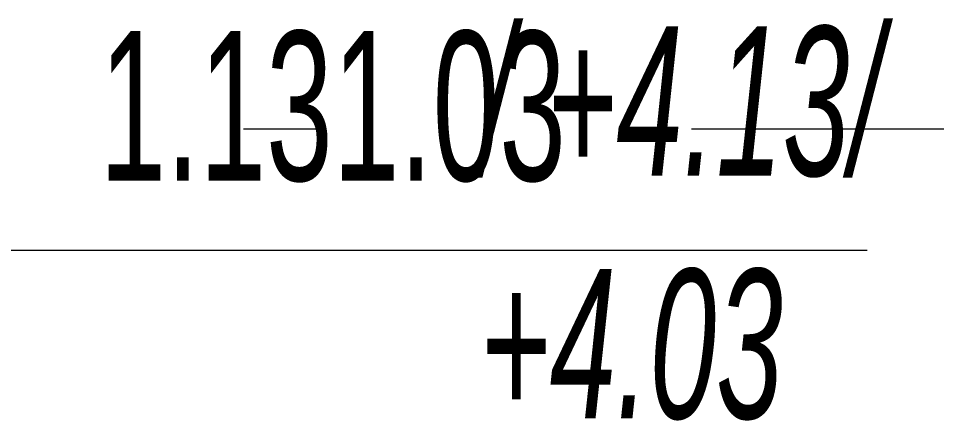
# Model space of a CAD drawing. Header units: metres. Extents: x 8 to 325, y -31 to 15.
# Drawn here: x 132.042 to 133.271, y -9.19 to -8.651 of the extents above; entities that cross this region are included whole.
import ezdxf

# ---------------------------------------------------------------- set-up
doc = ezdxf.new("R2010")
doc.units = ezdxf.units.M
doc.linetypes.add('Dash', pattern=[0.6, 0.3, -0.3])
doc.linetypes.add('Dash dot', pattern=[2.1, 1, -0.5, 0.1, -0.5])
doc.layers.add('A-DETY-KESK', color=7, linetype='Dash', lineweight=9)
doc.layers.add('A-DETY-KOT', color=7, linetype='Continuous', lineweight=9)
doc.styles.add('Arial Narrow_6', font='ARIALN.TTF', dxfattribs={"width": 0.7, "height": 0.2})
doc.styles.add('Arial Narrow_I_3', font='ARIALNI.TTF', dxfattribs={"width": 0.7, "height": 0.2})

# ---------------------------------------------------------------- blocks, each defined once
blk = doc.blocks.new('Spot Elevations - Plan Kot Sembolü-2589892-_1_13_4_13_ PERON KATI _FFL_')
at = {"layer": 'A-DETY-KOT'}
blk.add_line((0, 0.002969), (0.012733, 0.002969), dxfattribs=at)

msp = doc.modelspace()

# ---------------------------------------------------------------- linework, layer by layer
at = {"layer": 'A-DETY-KESK', "linetype": 'Dash dot'}
msp.add_line((142.343, -8.8), (124.4352, -8.8), dxfattribs=at)

# ---------------------------------------------------------------- block references
at = {"layer": 'A-DETY-KOT', "xscale": 99.99999999999993, "yscale": 99.99999999999993, "zscale": 99.99999999999993}
msp.add_blockref('Spot Elevations - Plan Kot Sembolü-2589892-_1_13_4_13_ PERON KATI _FFL_', (131.9049, -9.2585), dxfattribs=at)

# ---------------------------------------------------------------- texts
at = {"layer": 'A-DETY-KOT', "char_height": 0.2, "attachment_point": 1, "line_spacing_factor": 0.974696}
for s, insert, width, style in [('/ +4.13/ +4.03', (132.6593, -8.6621), 0.58946, 'Arial Narrow_I_3'), ('1.131.03', (132.1504, -8.6686), 0.370869, 'Arial Narrow_6')]:
    msp.add_mtext(s, dxfattribs=dict(at, insert=insert, width=width, style=style))

doc.saveas('drawing.dxf')
